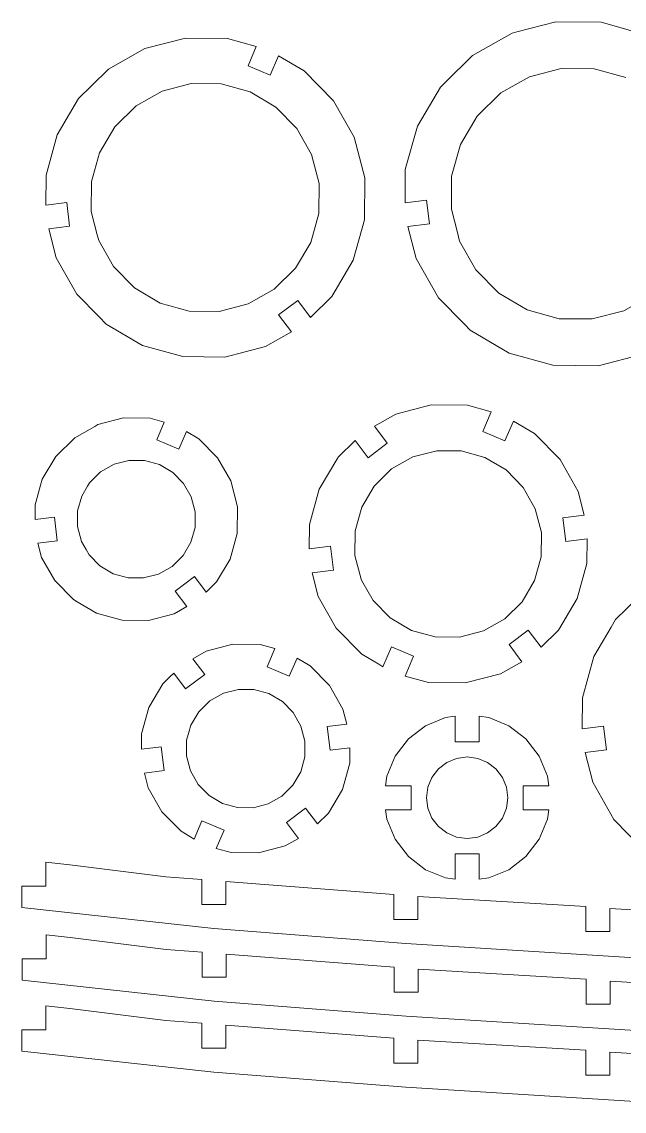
# Model space of a CAD drawing. Header units: millimetres. Extents: x -140 to 142, y -141 to 140.
# Drawn here: x -139.9 to -65, y 4.5 to 139.9 of the extents above; entities that cross this region are included whole.
import ezdxf

# ---------------------------------------------------------------- set-up
doc = ezdxf.new("R2010")
doc.units = ezdxf.units.MM
doc.header["$MEASUREMENT"] = 0
doc.layers.add('Layer 1', color=7, linetype='Continuous')

msp = doc.modelspace()

# ---------------------------------------------------------------- linework, layer by layer
at = {"layer": 'Layer 1', "lineweight": 20}
for points in [[(-73.5357, 139.8984), (-73.5357, 139.8984), (-78.3762, 138.6466), (-78.3762, 138.6466)], [(-67.9139, 139.8493), (-67.9139, 139.8493), (-73.5357, 139.8984), (-73.5357, 139.8984)], [(-63.9462, 138.749), (-63.9462, 138.749), (-67.9139, 139.8493), (-67.9139, 139.8493)], [(-78.9786, 138.4908), (-78.9786, 138.4908), (-83.8718, 135.7224), (-83.8718, 135.7224)], [(-78.3762, 138.6466), (-78.3762, 138.6466), (-78.9786, 138.4908), (-78.9786, 138.4908)], [(-119.5438, 137.8776), (-119.5438, 137.8776), (-124.592, 136.5721), (-124.592, 136.5721)], [(-114.3296, 137.832), (-114.3296, 137.832), (-119.5438, 137.8776), (-119.5438, 137.8776)], [(-110.7547, 136.8407), (-110.7547, 136.8407), (-114.3296, 137.832), (-114.3296, 137.832)], [(-111.7799, 134.4254), (-111.7799, 134.4254), (-110.7547, 136.8407), (-110.7547, 136.8407)], [(-124.592, 136.5721), (-124.592, 136.5721), (-129.1304, 134.0043), (-129.1304, 134.0043)], [(-108.0085, 135.675), (-108.0085, 135.675), (-109.0337, 133.2598), (-109.0337, 133.2598)], [(-104.8121, 133.7921), (-104.8121, 133.7921), (-108.0085, 135.675), (-108.0085, 135.675)], [(-83.8718, 135.7224), (-83.8718, 135.7224), (-87.305, 132.3485), (-87.305, 132.3485)], [(-109.0337, 133.2598), (-109.0337, 133.2598), (-111.7799, 134.4254), (-111.7799, 134.4254)], [(-76.8229, 133.0668), (-76.8229, 133.0668), (-72.8585, 134.092), (-72.8585, 134.092)], [(-72.8585, 134.092), (-72.8585, 134.092), (-68.7638, 134.0563), (-68.7638, 134.0563)], [(-129.1304, 134.0043), (-129.1304, 134.0043), (-131.2193, 131.9515), (-131.2193, 131.9515)], [(-101.1573, 130.073), (-101.1573, 130.073), (-104.8121, 133.7921), (-104.8121, 133.7921)], [(-80.3868, 131.0504), (-80.3868, 131.0504), (-76.8229, 133.0668), (-76.8229, 133.0668)], [(-68.7638, 134.0563), (-68.7638, 134.0563), (-64.8179, 132.962), (-64.8179, 132.962)], [(-131.2193, 131.9515), (-131.2193, 131.9515), (-132.8495, 130.3495), (-132.8495, 130.3495)], [(-122.4529, 131.2776), (-122.4529, 131.2776), (-118.8479, 132.2098), (-118.8479, 132.2098)], [(-118.8479, 132.2098), (-118.8479, 132.2098), (-115.1243, 132.1774), (-115.1243, 132.1774)], [(-115.1243, 132.1774), (-115.1243, 132.1774), (-111.5361, 131.1822), (-111.5361, 131.1822)], [(-87.8817, 131.7818), (-87.8817, 131.7818), (-90.7351, 126.9377), (-90.7351, 126.9377)], [(-87.305, 132.3485), (-87.305, 132.3485), (-87.8817, 131.7818), (-87.8817, 131.7818)], [(-132.8495, 130.3495), (-132.8495, 130.3495), (-135.496, 125.8566), (-135.496, 125.8566)], [(-125.6939, 129.4439), (-125.6939, 129.4439), (-122.4529, 131.2776), (-122.4529, 131.2776)], [(-111.5361, 131.1822), (-111.5361, 131.1822), (-108.3277, 129.2923), (-108.3277, 129.2923)], [(-98.5896, 125.5347), (-98.5896, 125.5347), (-101.1573, 130.073), (-101.1573, 130.073)], [(-83.3075, 128.1803), (-83.3075, 128.1803), (-80.3868, 131.0504), (-80.3868, 131.0504)], [(-128.3498, 126.8339), (-128.3498, 126.8339), (-125.6939, 129.4439), (-125.6939, 129.4439)], [(-108.3277, 129.2923), (-108.3277, 129.2923), (-105.7177, 126.6364), (-105.7177, 126.6364)], [(-85.3857, 124.6521), (-85.3857, 124.6521), (-83.3075, 128.1803), (-83.3075, 128.1803)], [(-130.2397, 123.6255), (-130.2397, 123.6255), (-128.3498, 126.8339), (-128.3498, 126.8339)], [(-105.7177, 126.6364), (-105.7177, 126.6364), (-103.8841, 123.3955), (-103.8841, 123.3955)], [(-90.7351, 126.9377), (-90.7351, 126.9377), (-92.2375, 121.5202), (-92.2375, 121.5202)], [(-135.496, 125.8566), (-135.496, 125.8566), (-136.8895, 120.832), (-136.8895, 120.832)], [(-97.284, 120.4863), (-97.284, 120.4863), (-98.5896, 125.5347), (-98.5896, 125.5347)], [(-86.48, 120.7061), (-86.48, 120.7061), (-85.3857, 124.6521), (-85.3857, 124.6521)], [(-131.0695, 120.633), (-131.0695, 120.633), (-130.2397, 123.6255), (-130.2397, 123.6255)], [(-103.8841, 123.3955), (-103.8841, 123.3955), (-102.9517, 119.7904), (-102.9517, 119.7904)], [(-136.8895, 120.832), (-136.8895, 120.832), (-136.9219, 117.1224), (-136.9219, 117.1224)], [(-131.2348, 120.0373), (-131.2348, 120.0373), (-131.0695, 120.633), (-131.0695, 120.633)], [(-92.2375, 121.5202), (-92.2375, 121.5202), (-92.2734, 117.4028), (-92.2734, 117.4028)], [(-86.48, 118.3112), (-86.48, 118.3112), (-86.48, 120.7061), (-86.48, 120.7061)], [(-131.2673, 116.3137), (-131.2673, 116.3137), (-131.2348, 120.0373), (-131.2348, 120.0373)], [(-102.9517, 119.7904), (-102.9517, 119.7904), (-102.9842, 116.0669), (-102.9842, 116.0669)], [(-97.3295, 115.2722), (-97.3295, 115.2722), (-97.284, 120.4863), (-97.284, 120.4863)], [(-86.48, 116.6114), (-86.48, 116.6114), (-86.48, 118.3112), (-86.48, 118.3112)], [(-136.9219, 117.1224), (-136.9219, 117.1224), (-134.3176, 117.442), (-134.3176, 117.442)], [(-134.3176, 117.442), (-134.3176, 117.442), (-133.954, 114.481), (-133.954, 114.481)], [(-92.2734, 117.4028), (-92.2734, 117.4028), (-89.5998, 117.7311), (-89.5998, 117.7311)], [(-89.5998, 117.7311), (-89.5998, 117.7311), (-89.2362, 114.7701), (-89.2362, 114.7701)], [(-85.7624, 113.6983), (-85.7624, 113.6983), (-86.48, 116.6114), (-86.48, 116.6114)], [(-130.5139, 113.4005), (-130.5139, 113.4005), (-131.2673, 116.3137), (-131.2673, 116.3137)], [(-102.9842, 116.0669), (-102.9842, 116.0669), (-103.9794, 112.4787), (-103.9794, 112.4787)], [(-98.723, 110.2475), (-98.723, 110.2475), (-97.3295, 115.2722), (-97.3295, 115.2722)], [(-133.954, 114.481), (-133.954, 114.481), (-136.5583, 114.1612), (-136.5583, 114.1612)], [(-136.5583, 114.1612), (-136.5583, 114.1612), (-135.6294, 110.5696), (-135.6294, 110.5696)], [(-89.2362, 114.7701), (-89.2362, 114.7701), (-91.9099, 114.4418), (-91.9099, 114.4418)], [(-91.9099, 114.4418), (-91.9099, 114.4418), (-90.8789, 110.4555), (-90.8789, 110.4555)], [(-130.3349, 112.7087), (-130.3349, 112.7087), (-130.5139, 113.4005), (-130.5139, 113.4005)], [(-128.5013, 109.4678), (-128.5013, 109.4678), (-130.3349, 112.7087), (-130.3349, 112.7087)], [(-103.9794, 112.4787), (-103.9794, 112.4787), (-105.8693, 109.2703), (-105.8693, 109.2703)], [(-85.4905, 112.6471), (-85.4905, 112.6471), (-85.7624, 113.6983), (-85.7624, 113.6983)], [(-83.4741, 109.0832), (-83.4741, 109.0832), (-85.4905, 112.6471), (-85.4905, 112.6471)], [(-135.6294, 110.5696), (-135.6294, 110.5696), (-133.0618, 106.0312), (-133.0618, 106.0312)], [(-101.3695, 105.7547), (-101.3695, 105.7547), (-98.723, 110.2475), (-98.723, 110.2475)], [(-90.8789, 110.4555), (-90.8789, 110.4555), (-88.1105, 105.5623), (-88.1105, 105.5623)], [(-125.8914, 106.8119), (-125.8914, 106.8119), (-128.5013, 109.4678), (-128.5013, 109.4678)], [(-105.8693, 109.2703), (-105.8693, 109.2703), (-108.5252, 106.6603), (-108.5252, 106.6603)], [(-80.604, 106.1626), (-80.604, 106.1626), (-83.4741, 109.0832), (-83.4741, 109.0832)], [(-133.0618, 106.0312), (-133.0618, 106.0312), (-130.2974, 103.2181), (-130.2974, 103.2181)], [(-122.6829, 104.9219), (-122.6829, 104.9219), (-125.8914, 106.8119), (-125.8914, 106.8119)], [(-108.5252, 106.6603), (-108.5252, 106.6603), (-111.7661, 104.8267), (-111.7661, 104.8267)], [(-104.0155, 103.1544), (-104.0155, 103.1544), (-101.3695, 105.7547), (-101.3695, 105.7547)], [(-77.0758, 104.0843), (-77.0758, 104.0843), (-80.604, 106.1626), (-80.604, 106.1626)], [(-61.5069, 105.9959), (-61.5069, 105.9959), (-65.0708, 103.9794), (-65.0708, 103.9794)], [(-119.0947, 103.9268), (-119.0947, 103.9268), (-122.6829, 104.9219), (-122.6829, 104.9219)], [(-111.7661, 104.8267), (-111.7661, 104.8267), (-115.3712, 103.8943), (-115.3712, 103.8943)], [(-107.9772, 103.4544), (-107.9772, 103.4544), (-105.5946, 105.2499), (-105.5946, 105.2499)], [(-105.5946, 105.2499), (-105.5946, 105.2499), (-104.0155, 103.1544), (-104.0155, 103.1544)], [(-88.1105, 105.5623), (-88.1105, 105.5623), (-84.9022, 102.2976), (-84.9022, 102.2976)], [(-130.2974, 103.2181), (-130.2974, 103.2181), (-129.407, 102.3121), (-129.407, 102.3121)], [(-115.3712, 103.8943), (-115.3712, 103.8943), (-119.0947, 103.9268), (-119.0947, 103.9268)], [(-106.3981, 101.359), (-106.3981, 101.359), (-107.9772, 103.4544), (-107.9772, 103.4544)], [(-73.1299, 102.9899), (-73.1299, 102.9899), (-77.0758, 104.0843), (-77.0758, 104.0843)], [(-69.0352, 102.9542), (-69.0352, 102.9542), (-73.1299, 102.9899), (-73.1299, 102.9899)], [(-65.0708, 103.9794), (-65.0708, 103.9794), (-69.0352, 102.9542), (-69.0352, 102.9542)], [(-129.407, 102.3121), (-129.407, 102.3121), (-124.9141, 99.6656), (-124.9141, 99.6656)], [(-84.9022, 102.2976), (-84.9022, 102.2976), (-84.17, 101.5524), (-84.17, 101.5524)], [(-109.627, 99.5322), (-109.627, 99.5322), (-106.3981, 101.359), (-106.3981, 101.359)], [(-84.17, 101.5524), (-84.17, 101.5524), (-79.3259, 98.699), (-79.3259, 98.699)], [(-124.9141, 99.6656), (-124.9141, 99.6656), (-119.8894, 98.2721), (-119.8894, 98.2721)], [(-114.6752, 98.2266), (-114.6752, 98.2266), (-109.627, 99.5322), (-109.627, 99.5322)], [(-119.8894, 98.2721), (-119.8894, 98.2721), (-114.6752, 98.2266), (-114.6752, 98.2266)], [(-79.3259, 98.699), (-79.3259, 98.699), (-73.9084, 97.1966), (-73.9084, 97.1966)], [(-68.2865, 97.1475), (-68.2865, 97.1475), (-62.8436, 98.5552), (-62.8436, 98.5552)], [(-73.9084, 97.1966), (-73.9084, 97.1966), (-68.2865, 97.1475), (-68.2865, 97.1475)], [(-89.0338, 92.2734), (-89.0338, 92.2734), (-93.4341, 91.1354), (-93.4341, 91.1354)], [(-84.4889, 92.2338), (-84.4889, 92.2338), (-89.0338, 92.2734), (-89.0338, 92.2734)], [(-81.559, 91.4212), (-81.559, 91.4212), (-84.4889, 92.2338), (-84.4889, 92.2338)], [(-93.4341, 91.1354), (-93.4341, 91.1354), (-96.0805, 89.6382), (-96.0805, 89.6382)], [(-82.6024, 88.9631), (-82.6024, 88.9631), (-81.559, 91.4212), (-81.559, 91.4212)], [(-130.8316, 89.6056), (-130.8316, 89.6056), (-133.3246, 88.195), (-133.3246, 88.195)], [(-130.4438, 89.8249), (-130.4438, 89.8249), (-130.8316, 89.6056), (-130.8316, 89.6056)], [(-127.2393, 90.6538), (-127.2393, 90.6538), (-130.4438, 89.8249), (-130.4438, 89.8249)], [(-123.9294, 90.6249), (-123.9294, 90.6249), (-127.2393, 90.6538), (-127.2393, 90.6538)], [(-122.1897, 90.1424), (-122.1897, 90.1424), (-123.9294, 90.6249), (-123.9294, 90.6249)], [(-123.133, 87.9202), (-123.133, 87.9202), (-122.1897, 90.1424), (-122.1897, 90.1424)], [(-96.0805, 89.6382), (-96.0805, 89.6382), (-94.4734, 87.5055), (-94.4734, 87.5055)], [(-78.8128, 90.2555), (-78.8128, 90.2555), (-79.8562, 87.7974), (-79.8562, 87.7974)], [(-76.193, 88.7124), (-76.193, 88.7124), (-78.8128, 90.2555), (-78.8128, 90.2555)], [(-133.3246, 88.195), (-133.3246, 88.195), (-135.6854, 85.8751), (-135.6854, 85.8751)], [(-119.4435, 88.9766), (-119.4435, 88.9766), (-120.3868, 86.7546), (-120.3868, 86.7546)], [(-117.888, 88.0604), (-117.888, 88.0604), (-119.4435, 88.9766), (-119.4435, 88.9766)], [(-115.568, 85.6996), (-115.568, 85.6996), (-117.888, 88.0604), (-117.888, 88.0604)], [(-79.8562, 87.7974), (-79.8562, 87.7974), (-82.6024, 88.9631), (-82.6024, 88.9631)], [(-73.0073, 85.4706), (-73.0073, 85.4706), (-76.193, 88.7124), (-76.193, 88.7124)], [(-120.3868, 86.7546), (-120.3868, 86.7546), (-123.133, 87.9202), (-123.133, 87.9202)], [(-98.4631, 87.8428), (-98.4631, 87.8428), (-100.5699, 85.7725), (-100.5699, 85.7725)], [(-96.856, 85.7101), (-96.856, 85.7101), (-98.4631, 87.8428), (-98.4631, 87.8428)], [(-94.4734, 87.5055), (-94.4734, 87.5055), (-96.856, 85.7101), (-96.856, 85.7101)], [(-135.6854, 85.8751), (-135.6854, 85.8751), (-137.3653, 83.0231), (-137.3653, 83.0231)], [(-128.4373, 84.8978), (-128.4373, 84.8978), (-126.5759, 85.3791), (-126.5759, 85.3791)], [(-126.5759, 85.3791), (-126.5759, 85.3791), (-124.6533, 85.3624), (-124.6533, 85.3624)], [(-124.6533, 85.3624), (-124.6533, 85.3624), (-122.8005, 84.8485), (-122.8005, 84.8485)], [(-113.9381, 82.8187), (-113.9381, 82.8187), (-115.568, 85.6996), (-115.568, 85.6996)], [(-100.6317, 85.7117), (-100.6317, 85.7117), (-102.9385, 81.7955), (-102.9385, 81.7955)], [(-100.5699, 85.7725), (-100.5699, 85.7725), (-100.6317, 85.7117), (-100.6317, 85.7117)], [(-93.9397, 84.3183), (-93.9397, 84.3183), (-91.2863, 85.8193), (-91.2863, 85.8193)], [(-91.2863, 85.8193), (-91.2863, 85.8193), (-88.3351, 86.5826), (-88.3351, 86.5826)], [(-88.3351, 86.5826), (-88.3351, 86.5826), (-85.2869, 86.556), (-85.2869, 86.556)], [(-85.2869, 86.556), (-85.2869, 86.556), (-82.3495, 85.7413), (-82.3495, 85.7413)], [(-82.3495, 85.7413), (-82.3495, 85.7413), (-79.723, 84.1942), (-79.723, 84.1942)], [(-70.7692, 81.5148), (-70.7692, 81.5148), (-73.0073, 85.4706), (-73.0073, 85.4706)], [(-130.1107, 83.9511), (-130.1107, 83.9511), (-128.4373, 84.8978), (-128.4373, 84.8978)], [(-122.8005, 84.8485), (-122.8005, 84.8485), (-121.1439, 83.8728), (-121.1439, 83.8728)], [(-96.1139, 82.1817), (-96.1139, 82.1817), (-93.9397, 84.3183), (-93.9397, 84.3183)], [(-79.723, 84.1942), (-79.723, 84.1942), (-77.5864, 82.02), (-77.5864, 82.02)], [(-137.3653, 83.0231), (-137.3653, 83.0231), (-137.5657, 82.3005), (-137.5657, 82.3005)], [(-131.4821, 82.6033), (-131.4821, 82.6033), (-130.1107, 83.9511), (-130.1107, 83.9511)], [(-121.1439, 83.8728), (-121.1439, 83.8728), (-119.7963, 82.5015), (-119.7963, 82.5015)], [(-113.1094, 79.6142), (-113.1094, 79.6142), (-113.9381, 82.8187), (-113.9381, 82.8187)], [(-137.5657, 82.3005), (-137.5657, 82.3005), (-138.2498, 79.8338), (-138.2498, 79.8338)], [(-132.4579, 80.9468), (-132.4579, 80.9468), (-131.7326, 82.178), (-131.7326, 82.178)], [(-131.7326, 82.178), (-131.7326, 82.178), (-131.4821, 82.6033), (-131.4821, 82.6033)], [(-119.7963, 82.5015), (-119.7963, 82.5015), (-118.8495, 80.828), (-118.8495, 80.828)], [(-102.9385, 81.7955), (-102.9385, 81.7955), (-104.1532, 77.4157), (-104.1532, 77.4157)], [(-97.6611, 79.5552), (-97.6611, 79.5552), (-96.1139, 82.1817), (-96.1139, 82.1817)], [(-77.5864, 82.02), (-77.5864, 82.02), (-76.0853, 79.3669), (-76.0853, 79.3669)], [(-70.0079, 78.5711), (-70.0079, 78.5711), (-70.7692, 81.5148), (-70.7692, 81.5148)], [(-132.9717, 79.0939), (-132.9717, 79.0939), (-132.4579, 80.9468), (-132.4579, 80.9468)], [(-118.8495, 80.828), (-118.8495, 80.828), (-118.3681, 78.9666), (-118.3681, 78.9666)], [(-138.2498, 79.8338), (-138.2498, 79.8338), (-138.2498, 78.0284), (-138.2498, 78.0284)], [(-132.9717, 77.1713), (-132.9717, 77.1713), (-132.9717, 79.0939), (-132.9717, 79.0939)], [(-118.3681, 78.9666), (-118.3681, 78.9666), (-118.3681, 77.044), (-118.3681, 77.044)], [(-113.1383, 76.3044), (-113.1383, 76.3044), (-113.1094, 79.6142), (-113.1094, 79.6142)], [(-98.4757, 76.6178), (-98.4757, 76.6178), (-97.6611, 79.5552), (-97.6611, 79.5552)], [(-76.0853, 79.3669), (-76.0853, 79.3669), (-75.3221, 76.4157), (-75.3221, 76.4157)], [(-72.6584, 78.2456), (-72.6584, 78.2456), (-70.0079, 78.5711), (-70.0079, 78.5711)], [(-138.2498, 78.0284), (-138.2498, 78.0284), (-135.8538, 78.3224), (-135.8538, 78.3224)], [(-135.8538, 78.3224), (-135.8538, 78.3224), (-135.4902, 75.3613), (-135.4902, 75.3613)], [(-104.1532, 77.4157), (-104.1532, 77.4157), (-104.1797, 74.3753), (-104.1797, 74.3753)], [(-72.2949, 75.2845), (-72.2949, 75.2845), (-72.6584, 78.2456), (-72.6584, 78.2456)], [(-132.4903, 75.3099), (-132.4903, 75.3099), (-132.9717, 77.1713), (-132.9717, 77.1713)], [(-118.3681, 77.044), (-118.3681, 77.044), (-118.8819, 75.1911), (-118.8819, 75.1911)], [(-114.0228, 73.115), (-114.0228, 73.115), (-113.1383, 76.3044), (-113.1383, 76.3044)], [(-98.502, 73.5696), (-98.502, 73.5696), (-98.4757, 76.5785), (-98.4757, 76.5785)], [(-98.4757, 76.5785), (-98.4757, 76.5785), (-98.4757, 76.6178), (-98.4757, 76.6178)], [(-75.3221, 76.4157), (-75.3221, 76.4157), (-75.3487, 73.3675), (-75.3487, 73.3675)], [(-135.4902, 75.3613), (-135.4902, 75.3613), (-137.8863, 75.0672), (-137.8863, 75.0672)], [(-137.8863, 75.0672), (-137.8863, 75.0672), (-137.4342, 73.3192), (-137.4342, 73.3192)], [(-131.9162, 74.2953), (-131.9162, 74.2953), (-132.4903, 75.3099), (-132.4903, 75.3099)], [(-118.8819, 75.1911), (-118.8819, 75.1911), (-119.8577, 73.5346), (-119.8577, 73.5346)], [(-104.1797, 74.3753), (-104.1797, 74.3753), (-101.5292, 74.7007), (-101.5292, 74.7007)], [(-101.5292, 74.7007), (-101.5292, 74.7007), (-101.1656, 71.7397), (-101.1656, 71.7397)], [(-69.6444, 75.61), (-69.6444, 75.61), (-72.2949, 75.2845), (-72.2949, 75.2845)], [(-69.6709, 72.5696), (-69.6709, 72.5696), (-69.6444, 75.61), (-69.6444, 75.61)], [(-137.4342, 73.3192), (-137.4342, 73.3192), (-135.8043, 70.4386), (-135.8043, 70.4386)], [(-131.5436, 73.6364), (-131.5436, 73.6364), (-131.9162, 74.2953), (-131.9162, 74.2953)], [(-130.1959, 72.2651), (-130.1959, 72.2651), (-131.5436, 73.6364), (-131.5436, 73.6364)], [(-119.8577, 73.5346), (-119.8577, 73.5346), (-121.2291, 72.1868), (-121.2291, 72.1868)], [(-97.7387, 70.6184), (-97.7387, 70.6184), (-98.502, 73.5696), (-98.502, 73.5696)], [(-75.3487, 73.3675), (-75.3487, 73.3675), (-76.1633, 70.4301), (-76.1633, 70.4301)], [(-128.5393, 71.2892), (-128.5393, 71.2892), (-130.1959, 72.2651), (-130.1959, 72.2651)], [(-121.2291, 72.1868), (-121.2291, 72.1868), (-122.9025, 71.2401), (-122.9025, 71.2401)], [(-115.7027, 70.2631), (-115.7027, 70.2631), (-114.0228, 73.115), (-114.0228, 73.115)], [(-70.8855, 68.1898), (-70.8855, 68.1898), (-69.6709, 72.5696), (-69.6709, 72.5696)], [(-135.8043, 70.4386), (-135.8043, 70.4386), (-133.4844, 68.0775), (-133.4844, 68.0775)], [(-126.6865, 70.7756), (-126.6865, 70.7756), (-128.5393, 71.2892), (-128.5393, 71.2892)], [(-124.7639, 70.7586), (-124.7639, 70.7586), (-126.6865, 70.7756), (-126.6865, 70.7756)], [(-122.9025, 71.2401), (-122.9025, 71.2401), (-124.7639, 70.7586), (-124.7639, 70.7586)], [(-120.8258, 69.13), (-120.8258, 69.13), (-118.4432, 70.9256), (-118.4432, 70.9256)], [(-118.4432, 70.9256), (-118.4432, 70.9256), (-116.9904, 68.9975), (-116.9904, 68.9975)], [(-101.1656, 71.7397), (-101.1656, 71.7397), (-103.8161, 71.4142), (-103.8161, 71.4142)], [(-103.8161, 71.4142), (-103.8161, 71.4142), (-103.0548, 68.4705), (-103.0548, 68.4705)], [(-97.6256, 70.4185), (-97.6256, 70.4185), (-97.7387, 70.6184), (-97.7387, 70.6184)], [(-76.1633, 70.4301), (-76.1633, 70.4301), (-77.7104, 67.8036), (-77.7104, 67.8036)], [(-119.373, 67.2021), (-119.373, 67.2021), (-120.8258, 69.13), (-120.8258, 69.13)], [(-116.9904, 68.9975), (-116.9904, 68.9975), (-115.7027, 70.2631), (-115.7027, 70.2631)], [(-96.2377, 67.9653), (-96.2377, 67.9653), (-97.6256, 70.4185), (-97.6256, 70.4185)], [(-133.4844, 68.0775), (-133.4844, 68.0775), (-133.0298, 67.8098), (-133.0298, 67.8098)], [(-133.0298, 67.8098), (-133.0298, 67.8098), (-130.6324, 66.3976), (-130.6324, 66.3976)], [(-103.0548, 68.4705), (-103.0548, 68.4705), (-100.8167, 64.5147), (-100.8167, 64.5147)], [(-94.1011, 65.7911), (-94.1011, 65.7911), (-96.2377, 67.9653), (-96.2377, 67.9653)], [(-77.7104, 67.8036), (-77.7104, 67.8036), (-79.8846, 65.667), (-79.8846, 65.667)], [(-73.1923, 64.2736), (-73.1923, 64.2736), (-70.8855, 68.1898), (-70.8855, 68.1898)], [(-63.378, 68.2586), (-63.378, 68.2586), (-66.1065, 65.5773), (-66.1065, 65.5773)], [(-130.6324, 66.3976), (-130.6324, 66.3976), (-127.4429, 65.5133), (-127.4429, 65.5133)], [(-120.9443, 66.3132), (-120.9443, 66.3132), (-119.373, 67.2021), (-119.373, 67.2021)], [(-127.4429, 65.5133), (-127.4429, 65.5133), (-124.1331, 65.4844), (-124.1331, 65.4844)], [(-124.1331, 65.4844), (-124.1331, 65.4844), (-120.9443, 66.3132), (-120.9443, 66.3132)], [(-91.4746, 64.2439), (-91.4746, 64.2439), (-94.1011, 65.7911), (-94.1011, 65.7911)], [(-79.8846, 65.667), (-79.8846, 65.667), (-82.5377, 64.1659), (-82.5377, 64.1659)], [(-66.1065, 65.5773), (-66.1065, 65.5773), (-66.6671, 64.6256), (-66.6671, 64.6256)], [(-100.8167, 64.5147), (-100.8167, 64.5147), (-97.631, 61.2729), (-97.631, 61.2729)], [(-88.5371, 63.4293), (-88.5371, 63.4293), (-91.4746, 64.2439), (-91.4746, 64.2439)], [(-82.5377, 64.1659), (-82.5377, 64.1659), (-85.489, 63.4027), (-85.489, 63.4027)], [(-79.3507, 62.4798), (-79.3507, 62.4798), (-76.9681, 64.2752), (-76.9681, 64.2752)], [(-76.9681, 64.2752), (-76.9681, 64.2752), (-75.361, 62.1425), (-75.361, 62.1425)], [(-75.361, 62.1425), (-75.361, 62.1425), (-73.1923, 64.2736), (-73.1923, 64.2736)], [(-66.6671, 64.6256), (-66.6671, 64.6256), (-68.8117, 60.9848), (-68.8117, 60.9848)], [(-113.6812, 62.5078), (-113.6812, 62.5078), (-116.9799, 61.6547), (-116.9799, 61.6547)], [(-110.274, 62.4781), (-110.274, 62.4781), (-113.6812, 62.5078), (-113.6812, 62.5078)], [(-108.4405, 61.9696), (-108.4405, 61.9696), (-110.274, 62.4781), (-110.274, 62.4781)], [(-85.489, 63.4027), (-85.489, 63.4027), (-88.5371, 63.4293), (-88.5371, 63.4293)], [(-77.7436, 60.3471), (-77.7436, 60.3471), (-79.3507, 62.4798), (-79.3507, 62.4798)], [(-116.9799, 61.6547), (-116.9799, 61.6547), (-118.636, 60.7177), (-118.636, 60.7177)], [(-109.402, 59.7046), (-109.402, 59.7046), (-108.4405, 61.9696), (-108.4405, 61.9696)], [(-97.631, 61.2729), (-97.631, 61.2729), (-95.5179, 60.0282), (-95.5179, 60.0282)], [(-95.0112, 59.7297), (-95.0112, 59.7297), (-93.9678, 62.1879), (-93.9678, 62.1879)], [(-93.9678, 62.1879), (-93.9678, 62.1879), (-91.2216, 61.0222), (-91.2216, 61.0222)], [(-91.2216, 61.0222), (-91.2216, 61.0222), (-92.2651, 58.5641), (-92.2651, 58.5641)], [(-68.8117, 60.9848), (-68.8117, 60.9848), (-70.236, 55.8487), (-70.236, 55.8487)], [(-118.636, 60.7177), (-118.636, 60.7177), (-117.1552, 58.7526), (-117.1552, 58.7526)], [(-106.6558, 58.5389), (-106.6558, 58.5389), (-109.402, 59.7046), (-109.402, 59.7046)], [(-105.6943, 60.8039), (-105.6943, 60.8039), (-106.6558, 58.5389), (-106.6558, 58.5389)], [(-104.0549, 59.8382), (-104.0549, 59.8382), (-105.6943, 60.8039), (-105.6943, 60.8039)], [(-101.6667, 57.408), (-101.6667, 57.408), (-104.0549, 59.8382), (-104.0549, 59.8382)], [(-95.5179, 60.0282), (-95.5179, 60.0282), (-95.0112, 59.7297), (-95.0112, 59.7297)], [(-80.3899, 58.8498), (-80.3899, 58.8498), (-77.7436, 60.3471), (-77.7436, 60.3471)], [(-121.487, 58.4621), (-121.487, 58.4621), (-122.3757, 57.5887), (-122.3757, 57.5887)], [(-121.0186, 58.9223), (-121.0186, 58.9223), (-121.487, 58.4621), (-121.487, 58.4621)], [(-119.5378, 56.9572), (-119.5378, 56.9572), (-121.0186, 58.9223), (-121.0186, 58.9223)], [(-117.1552, 58.7526), (-117.1552, 58.7526), (-119.5378, 56.9572), (-119.5378, 56.9572)], [(-92.2651, 58.5641), (-92.2651, 58.5641), (-89.3351, 57.7515), (-89.3351, 57.7515)], [(-84.7902, 57.7118), (-84.7902, 57.7118), (-80.3899, 58.8498), (-80.3899, 58.8498)], [(-122.3757, 57.5887), (-122.3757, 57.5887), (-124.1051, 54.6529), (-124.1051, 54.6529)], [(-114.8504, 56.425), (-114.8504, 56.425), (-112.9772, 56.9094), (-112.9772, 56.9094)], [(-112.9772, 56.9094), (-112.9772, 56.9094), (-111.0424, 56.8925), (-111.0424, 56.8925)], [(-111.0424, 56.8925), (-111.0424, 56.8925), (-109.1779, 56.3755), (-109.1779, 56.3755)], [(-99.9888, 54.4424), (-99.9888, 54.4424), (-101.6667, 57.408), (-101.6667, 57.408)], [(-89.3351, 57.7515), (-89.3351, 57.7515), (-84.7902, 57.7118), (-84.7902, 57.7118)], [(-116.5344, 55.4722), (-116.5344, 55.4722), (-114.8504, 56.425), (-114.8504, 56.425)], [(-109.1779, 56.3755), (-109.1779, 56.3755), (-107.5108, 55.3935), (-107.5108, 55.3935)], [(-70.236, 55.8487), (-70.236, 55.8487), (-70.2694, 52.0234), (-70.2694, 52.0234)], [(-124.1051, 54.6529), (-124.1051, 54.6529), (-125.0156, 51.3695), (-125.0156, 51.3695)], [(-117.9145, 54.116), (-117.9145, 54.116), (-116.5344, 55.4722), (-116.5344, 55.4722)], [(-107.5108, 55.3935), (-107.5108, 55.3935), (-106.1547, 54.0134), (-106.1547, 54.0134)], [(-99.5124, 52.6003), (-99.5124, 52.6003), (-99.9888, 54.4424), (-99.9888, 54.4424)], [(-118.8965, 52.4489), (-118.8965, 52.4489), (-117.9145, 54.116), (-117.9145, 54.116)], [(-106.1547, 54.0134), (-106.1547, 54.0134), (-105.2019, 52.3294), (-105.2019, 52.3294)], [(-87.2255, 53.4224), (-87.2255, 53.4224), (-89.7177, 52.3901), (-89.7177, 52.3901)], [(-86.0427, 53.5781), (-86.0427, 53.5781), (-87.2255, 53.4224), (-87.2255, 53.4224)], [(-86.0427, 50.4059), (-86.0427, 50.4059), (-86.0427, 53.5781), (-86.0427, 53.5781)], [(-81.8766, 53.4224), (-81.8766, 53.4224), (-83.0594, 53.5781), (-83.0594, 53.5781)], [(-83.0594, 53.5781), (-83.0594, 53.5781), (-83.0594, 50.4059), (-83.0594, 50.4059)], [(-79.3844, 52.3901), (-79.3844, 52.3901), (-81.8766, 53.4224), (-81.8766, 53.4224)], [(-119.4135, 50.5844), (-119.4135, 50.5844), (-119.1055, 51.6953), (-119.1055, 51.6953)], [(-119.1055, 51.6953), (-119.1055, 51.6953), (-118.8965, 52.4489), (-118.8965, 52.4489)], [(-105.2019, 52.3294), (-105.2019, 52.3294), (-104.7175, 50.4562), (-104.7175, 50.4562)], [(-101.9547, 52.3004), (-101.9547, 52.3004), (-99.5124, 52.6003), (-99.5124, 52.6003)], [(-101.5912, 49.3393), (-101.5912, 49.3393), (-101.9547, 52.3004), (-101.9547, 52.3004)], [(-89.7177, 52.3901), (-89.7177, 52.3901), (-91.8578, 50.7479), (-91.8578, 50.7479)], [(-77.2442, 50.7479), (-77.2442, 50.7479), (-79.3844, 52.3901), (-79.3844, 52.3901)], [(-70.2694, 52.0234), (-70.2694, 52.0234), (-67.5958, 52.3517), (-67.5958, 52.3517)], [(-67.5958, 52.3517), (-67.5958, 52.3517), (-67.2322, 49.3906), (-67.2322, 49.3906)], [(-125.0156, 51.3695), (-125.0156, 51.3695), (-125.0156, 49.4668), (-125.0156, 49.4668)], [(-119.4135, 48.6496), (-119.4135, 48.6496), (-119.4135, 50.5844), (-119.4135, 50.5844)], [(-104.7175, 50.4562), (-104.7175, 50.4562), (-104.7175, 48.5213), (-104.7175, 48.5213)], [(-91.8578, 50.7479), (-91.8578, 50.7479), (-93.5, 48.6078), (-93.5, 48.6078)], [(-83.0594, 50.4059), (-83.0594, 50.4059), (-86.0427, 50.4059), (-86.0427, 50.4059)], [(-75.6021, 48.6078), (-75.6021, 48.6078), (-77.2442, 50.7479), (-77.2442, 50.7479)], [(-125.0156, 49.4668), (-125.0156, 49.4668), (-122.5733, 49.7666), (-122.5733, 49.7666)], [(-122.5733, 49.7666), (-122.5733, 49.7666), (-122.2097, 46.8055), (-122.2097, 46.8055)], [(-99.1489, 49.6392), (-99.1489, 49.6392), (-101.5912, 49.3393), (-101.5912, 49.3393)], [(-99.1489, 47.7364), (-99.1489, 47.7364), (-99.1489, 49.6392), (-99.1489, 49.6392)], [(-67.2322, 49.3906), (-67.2322, 49.3906), (-69.9059, 49.0624), (-69.9059, 49.0624)], [(-69.9059, 49.0624), (-69.9059, 49.0624), (-68.948, 45.3588), (-68.948, 45.3588)], [(-118.9291, 46.7764), (-118.9291, 46.7764), (-119.4135, 48.6496), (-119.4135, 48.6496)], [(-104.7175, 48.5213), (-104.7175, 48.5213), (-105.2345, 46.6569), (-105.2345, 46.6569)], [(-100.0594, 44.4531), (-100.0594, 44.4531), (-99.1489, 47.7364), (-99.1489, 47.7364)], [(-93.5, 48.6078), (-93.5, 48.6078), (-94.5323, 46.1156), (-94.5323, 46.1156)], [(-88.1295, 47.0196), (-88.1295, 47.0196), (-87.0814, 47.8238), (-87.0814, 47.8238)], [(-87.0814, 47.8238), (-87.0814, 47.8238), (-85.8608, 48.3294), (-85.8608, 48.3294)], [(-85.8608, 48.3294), (-85.8608, 48.3294), (-84.551, 48.5018), (-84.551, 48.5018)], [(-84.551, 48.5018), (-84.551, 48.5018), (-83.2412, 48.3294), (-83.2412, 48.3294)], [(-83.2412, 48.3294), (-83.2412, 48.3294), (-82.0207, 47.8238), (-82.0207, 47.8238)], [(-82.0207, 47.8238), (-82.0207, 47.8238), (-80.9726, 47.0196), (-80.9726, 47.0196)], [(-74.5698, 46.1156), (-74.5698, 46.1156), (-75.6021, 48.6078), (-75.6021, 48.6078)], [(-122.2097, 46.8055), (-122.2097, 46.8055), (-124.652, 46.5057), (-124.652, 46.5057)], [(-124.652, 46.5057), (-124.652, 46.5057), (-124.1756, 44.6635), (-124.1756, 44.6635)], [(-117.9763, 45.0924), (-117.9763, 45.0924), (-118.9291, 46.7764), (-118.9291, 46.7764)], [(-105.2345, 46.6569), (-105.2345, 46.6569), (-106.2165, 44.9897), (-106.2165, 44.9897)], [(-94.5323, 46.1156), (-94.5323, 46.1156), (-94.688, 44.9328), (-94.688, 44.9328)], [(-88.9337, 45.9715), (-88.9337, 45.9715), (-88.1295, 47.0196), (-88.1295, 47.0196)], [(-80.9726, 47.0196), (-80.9726, 47.0196), (-80.1683, 45.9715), (-80.1683, 45.9715)], [(-74.4141, 44.9328), (-74.4141, 44.9328), (-74.5698, 46.1156), (-74.5698, 46.1156)], [(-116.6202, 43.7123), (-116.6202, 43.7123), (-117.9763, 45.0924), (-117.9763, 45.0924)], [(-106.2165, 44.9897), (-106.2165, 44.9897), (-107.5966, 43.6336), (-107.5966, 43.6336)], [(-94.688, 44.9328), (-94.688, 44.9328), (-91.5158, 44.9328), (-91.5158, 44.9328)], [(-91.5158, 44.9328), (-91.5158, 44.9328), (-91.5158, 41.9495), (-91.5158, 41.9495)], [(-89.6117, 43.4412), (-89.6117, 43.4412), (-89.4393, 44.7509), (-89.4393, 44.7509)], [(-89.4393, 44.7509), (-89.4393, 44.7509), (-88.9337, 45.9715), (-88.9337, 45.9715)], [(-80.1683, 45.9715), (-80.1683, 45.9715), (-79.6628, 44.7509), (-79.6628, 44.7509)], [(-79.6628, 44.7509), (-79.6628, 44.7509), (-79.4903, 43.4412), (-79.4903, 43.4412)], [(-77.5863, 44.9328), (-77.5863, 44.9328), (-74.4141, 44.9328), (-74.4141, 44.9328)], [(-77.5863, 41.9495), (-77.5863, 41.9495), (-77.5863, 44.9328), (-77.5863, 44.9328)], [(-68.948, 45.3588), (-68.948, 45.3588), (-66.3234, 40.7198), (-66.3234, 40.7198)], [(-124.1756, 44.6635), (-124.1756, 44.6635), (-122.4978, 41.698), (-122.4978, 41.698)], [(-114.953, 42.7303), (-114.953, 42.7303), (-116.6202, 43.7123), (-116.6202, 43.7123)], [(-107.5966, 43.6336), (-107.5966, 43.6336), (-109.2806, 42.6808), (-109.2806, 42.6808)], [(-101.7887, 41.5173), (-101.7887, 41.5173), (-100.0594, 44.4531), (-100.0594, 44.4531)], [(-89.4393, 42.1313), (-89.4393, 42.1313), (-89.6117, 43.4412), (-89.6117, 43.4412)], [(-79.4903, 43.4412), (-79.4903, 43.4412), (-79.6628, 42.1313), (-79.6628, 42.1313)], [(-113.0886, 42.2133), (-113.0886, 42.2133), (-114.953, 42.7303), (-114.953, 42.7303)], [(-111.1538, 42.1964), (-111.1538, 42.1964), (-113.0886, 42.2133), (-113.0886, 42.2133)], [(-109.2806, 42.6808), (-109.2806, 42.6808), (-111.1538, 42.1964), (-111.1538, 42.1964)], [(-107.0093, 40.3534), (-107.0093, 40.3534), (-104.6267, 42.1488), (-104.6267, 42.1488)], [(-104.6267, 42.1488), (-104.6267, 42.1488), (-103.1459, 40.1836), (-103.1459, 40.1836)], [(-88.9337, 40.9108), (-88.9337, 40.9108), (-89.4393, 42.1313), (-89.4393, 42.1313)], [(-79.6628, 42.1313), (-79.6628, 42.1313), (-80.1683, 40.9108), (-80.1683, 40.9108)], [(-122.4978, 41.698), (-122.4978, 41.698), (-120.1096, 39.2677), (-120.1096, 39.2677)], [(-103.1459, 40.1836), (-103.1459, 40.1836), (-101.7887, 41.5173), (-101.7887, 41.5173)], [(-91.5158, 41.9495), (-91.5158, 41.9495), (-94.688, 41.9495), (-94.688, 41.9495)], [(-94.688, 41.9495), (-94.688, 41.9495), (-94.5323, 40.7667), (-94.5323, 40.7667)], [(-94.5323, 40.7667), (-94.5323, 40.7667), (-93.5, 38.2745), (-93.5, 38.2745)], [(-88.1295, 39.8627), (-88.1295, 39.8627), (-88.9337, 40.9108), (-88.9337, 40.9108)], [(-80.1683, 40.9108), (-80.1683, 40.9108), (-80.9726, 39.8627), (-80.9726, 39.8627)], [(-74.4141, 41.9495), (-74.4141, 41.9495), (-77.5863, 41.9495), (-77.5863, 41.9495)], [(-75.6021, 38.2745), (-75.6021, 38.2745), (-74.5698, 40.7667), (-74.5698, 40.7667)], [(-74.5698, 40.7667), (-74.5698, 40.7667), (-74.4141, 41.9495), (-74.4141, 41.9495)], [(-66.3234, 40.7198), (-66.3234, 40.7198), (-62.5876, 36.9182), (-62.5876, 36.9182)], [(-118.4702, 38.302), (-118.4702, 38.302), (-117.5087, 40.5671), (-117.5087, 40.5671)], [(-117.5087, 40.5671), (-117.5087, 40.5671), (-114.7625, 39.4014), (-114.7625, 39.4014)], [(-114.7625, 39.4014), (-114.7625, 39.4014), (-115.724, 37.1363), (-115.724, 37.1363)], [(-105.5285, 38.3882), (-105.5285, 38.3882), (-107.0093, 40.3534), (-107.0093, 40.3534)], [(-87.0814, 39.0585), (-87.0814, 39.0585), (-88.1295, 39.8627), (-88.1295, 39.8627)], [(-80.9726, 39.8627), (-80.9726, 39.8627), (-82.0207, 39.0585), (-82.0207, 39.0585)], [(-120.1096, 39.2677), (-120.1096, 39.2677), (-118.4702, 38.302), (-118.4702, 38.302)], [(-107.1845, 37.4512), (-107.1845, 37.4512), (-105.5285, 38.3882), (-105.5285, 38.3882)], [(-93.5, 38.2745), (-93.5, 38.2745), (-91.8578, 36.1344), (-91.8578, 36.1344)], [(-85.8608, 38.5529), (-85.8608, 38.5529), (-87.0814, 39.0585), (-87.0814, 39.0585)], [(-84.551, 38.3805), (-84.551, 38.3805), (-85.8608, 38.5529), (-85.8608, 38.5529)], [(-83.2412, 38.5529), (-83.2412, 38.5529), (-84.551, 38.3805), (-84.551, 38.3805)], [(-82.0207, 39.0585), (-82.0207, 39.0585), (-83.2412, 38.5529), (-83.2412, 38.5529)], [(-77.2442, 36.1344), (-77.2442, 36.1344), (-75.6021, 38.2745), (-75.6021, 38.2745)], [(-115.724, 37.1363), (-115.724, 37.1363), (-113.8904, 36.6278), (-113.8904, 36.6278)], [(-113.8904, 36.6278), (-113.8904, 36.6278), (-110.4833, 36.5981), (-110.4833, 36.5981)], [(-110.4833, 36.5981), (-110.4833, 36.5981), (-107.1845, 37.4512), (-107.1845, 37.4512)], [(-136.9151, 32.443), (-136.9151, 32.443), (-136.9151, 35.4263), (-136.9151, 35.4263)], [(-136.9151, 35.4263), (-136.9151, 35.4263), (-133.9318, 35.1), (-133.9318, 35.1)], [(-91.8578, 36.1344), (-91.8578, 36.1344), (-89.7177, 34.4922), (-89.7177, 34.4922)], [(-86.0427, 33.3042), (-86.0427, 33.3042), (-86.0427, 36.4764), (-86.0427, 36.4764)], [(-86.0427, 36.4764), (-86.0427, 36.4764), (-83.0594, 36.4764), (-83.0594, 36.4764)], [(-83.0594, 36.4764), (-83.0594, 36.4764), (-83.0594, 33.3042), (-83.0594, 33.3042)], [(-79.3844, 34.4922), (-79.3844, 34.4922), (-77.2442, 36.1344), (-77.2442, 36.1344)], [(-133.9318, 35.1), (-133.9318, 35.1), (-121.9984, 33.6084), (-121.9984, 33.6084)], [(-89.7177, 34.4922), (-89.7177, 34.4922), (-87.2255, 33.4599), (-87.2255, 33.4599)], [(-81.8766, 33.4599), (-81.8766, 33.4599), (-79.3844, 34.4922), (-79.3844, 34.4922)], [(-121.9984, 33.6084), (-121.9984, 33.6084), (-117.5234, 33.2587), (-117.5234, 33.2587)], [(-117.5234, 33.2587), (-117.5234, 33.2587), (-117.5234, 30.1589), (-117.5234, 30.1589)], [(-114.54, 30.1589), (-114.54, 30.1589), (-114.54, 33.0257), (-114.54, 33.0257)], [(-114.54, 33.0257), (-114.54, 33.0257), (-93.6567, 31.3942), (-93.6567, 31.3942)], [(-87.2255, 33.4599), (-87.2255, 33.4599), (-86.0427, 33.3042), (-86.0427, 33.3042)], [(-83.0594, 33.3042), (-83.0594, 33.3042), (-81.8766, 33.4599), (-81.8766, 33.4599)], [(-139.8984, 29.7859), (-139.8984, 29.7859), (-139.8984, 32.443), (-139.8984, 32.443)], [(-139.8984, 32.443), (-139.8984, 32.443), (-136.9151, 32.443), (-136.9151, 32.443)], [(-93.6567, 31.3942), (-93.6567, 31.3942), (-93.6567, 28.2943), (-93.6567, 28.2943)], [(-90.6734, 28.2943), (-90.6734, 28.2943), (-90.6734, 31.1611), (-90.6734, 31.1611)], [(-90.6734, 31.1611), (-90.6734, 31.1611), (-69.79, 29.9025), (-69.79, 29.9025)], [(-117.5234, 30.1589), (-117.5234, 30.1589), (-114.54, 30.1589), (-114.54, 30.1589)], [(-69.79, 29.9025), (-69.79, 29.9025), (-69.79, 26.8026), (-69.79, 26.8026)], [(-116.0317, 27.1755), (-116.0317, 27.1755), (-139.8984, 29.7859), (-139.8984, 29.7859)], [(-66.8067, 26.8026), (-66.8067, 26.8026), (-66.8067, 29.6694), (-66.8067, 29.6694)], [(-66.8067, 29.6694), (-66.8067, 29.6694), (-45.9233, 28.4108), (-45.9233, 28.4108)], [(-92.165, 25.3109), (-92.165, 25.3109), (-116.0317, 27.1755), (-116.0317, 27.1755)], [(-93.6567, 28.2943), (-93.6567, 28.2943), (-90.6734, 28.2943), (-90.6734, 28.2943)], [(-136.8777, 23.4218), (-136.8777, 23.4218), (-136.8777, 26.4052), (-136.8777, 26.4052)], [(-136.8777, 26.4052), (-136.8777, 26.4052), (-133.8944, 26.0789), (-133.8944, 26.0789)], [(-133.8944, 26.0789), (-133.8944, 26.0789), (-121.961, 24.5872), (-121.961, 24.5872)], [(-69.79, 26.8026), (-69.79, 26.8026), (-66.8067, 26.8026), (-66.8067, 26.8026)], [(-121.961, 24.5872), (-121.961, 24.5872), (-117.486, 24.2376), (-117.486, 24.2376)], [(-44.4317, 22.3276), (-44.4317, 22.3276), (-92.165, 25.3109), (-92.165, 25.3109)], [(-139.8611, 20.7648), (-139.8611, 20.7648), (-139.8611, 23.4218), (-139.8611, 23.4218)], [(-139.8611, 23.4218), (-139.8611, 23.4218), (-136.8777, 23.4218), (-136.8777, 23.4218)], [(-117.486, 24.2376), (-117.486, 24.2376), (-117.486, 21.1377), (-117.486, 21.1377)], [(-114.5026, 21.1377), (-114.5026, 21.1377), (-114.5026, 24.0045), (-114.5026, 24.0045)], [(-114.5026, 24.0045), (-114.5026, 24.0045), (-93.6193, 22.373), (-93.6193, 22.373)], [(-93.6193, 22.373), (-93.6193, 22.373), (-93.6193, 19.2731), (-93.6193, 19.2731)], [(-90.636, 19.2731), (-90.636, 19.2731), (-90.636, 22.1399), (-90.636, 22.1399)], [(-90.636, 22.1399), (-90.636, 22.1399), (-69.7526, 20.8813), (-69.7526, 20.8813)], [(-115.9943, 18.1544), (-115.9943, 18.1544), (-139.8611, 20.7648), (-139.8611, 20.7648)], [(-117.486, 21.1377), (-117.486, 21.1377), (-114.5026, 21.1377), (-114.5026, 21.1377)], [(-69.7526, 20.8813), (-69.7526, 20.8813), (-69.7526, 17.7815), (-69.7526, 17.7815)], [(-66.7693, 17.7815), (-66.7693, 17.7815), (-66.7693, 20.6483), (-66.7693, 20.6483)], [(-66.7693, 20.6483), (-66.7693, 20.6483), (-45.886, 19.3897), (-45.886, 19.3897)], [(-93.6193, 19.2731), (-93.6193, 19.2731), (-90.636, 19.2731), (-90.636, 19.2731)], [(-92.1276, 16.2898), (-92.1276, 16.2898), (-115.9943, 18.1544), (-115.9943, 18.1544)], [(-69.7526, 17.7815), (-69.7526, 17.7815), (-66.7693, 17.7815), (-66.7693, 17.7815)], [(-136.9151, 14.5836), (-136.9151, 14.5836), (-136.9151, 17.5669), (-136.9151, 17.5669)], [(-136.9151, 17.5669), (-136.9151, 17.5669), (-133.9318, 17.2406), (-133.9318, 17.2406)], [(-133.9318, 17.2406), (-133.9318, 17.2406), (-121.9984, 15.749), (-121.9984, 15.749)], [(-44.3943, 13.3064), (-44.3943, 13.3064), (-92.1276, 16.2898), (-92.1276, 16.2898)], [(-121.9984, 15.749), (-121.9984, 15.749), (-117.5234, 15.3994), (-117.5234, 15.3994)], [(-117.5234, 15.3994), (-117.5234, 15.3994), (-117.5234, 12.2995), (-117.5234, 12.2995)], [(-114.54, 12.2995), (-114.54, 12.2995), (-114.54, 15.1663), (-114.54, 15.1663)], [(-114.54, 15.1663), (-114.54, 15.1663), (-93.6567, 13.5348), (-93.6567, 13.5348)], [(-139.8984, 11.9266), (-139.8984, 11.9266), (-139.8984, 14.5836), (-139.8984, 14.5836)], [(-139.8984, 14.5836), (-139.8984, 14.5836), (-136.9151, 14.5836), (-136.9151, 14.5836)], [(-117.5234, 12.2995), (-117.5234, 12.2995), (-114.54, 12.2995), (-114.54, 12.2995)], [(-93.6567, 13.5348), (-93.6567, 13.5348), (-93.6567, 10.4349), (-93.6567, 10.4349)], [(-90.6734, 10.4349), (-90.6734, 10.4349), (-90.6734, 13.3017), (-90.6734, 13.3017)], [(-90.6734, 13.3017), (-90.6734, 13.3017), (-69.79, 12.0431), (-69.79, 12.0431)], [(-116.0317, 9.3162), (-116.0317, 9.3162), (-139.8984, 11.9266), (-139.8984, 11.9266)], [(-69.79, 12.0431), (-69.79, 12.0431), (-69.79, 8.9432), (-69.79, 8.9432)], [(-66.8067, 8.9432), (-66.8067, 8.9432), (-66.8067, 11.81), (-66.8067, 11.81)], [(-66.8067, 11.81), (-66.8067, 11.81), (-45.9233, 10.5514), (-45.9233, 10.5514)], [(-93.6567, 10.4349), (-93.6567, 10.4349), (-90.6734, 10.4349), (-90.6734, 10.4349)], [(-92.165, 7.4516), (-92.165, 7.4516), (-116.0317, 9.3162), (-116.0317, 9.3162)], [(-69.79, 8.9432), (-69.79, 8.9432), (-66.8067, 8.9432), (-66.8067, 8.9432)], [(-44.4317, 4.4682), (-44.4317, 4.4682), (-92.165, 7.4516), (-92.165, 7.4516)]]:
    msp.add_open_spline(points, degree=3, dxfattribs=at)

doc.saveas('drawing.dxf')
